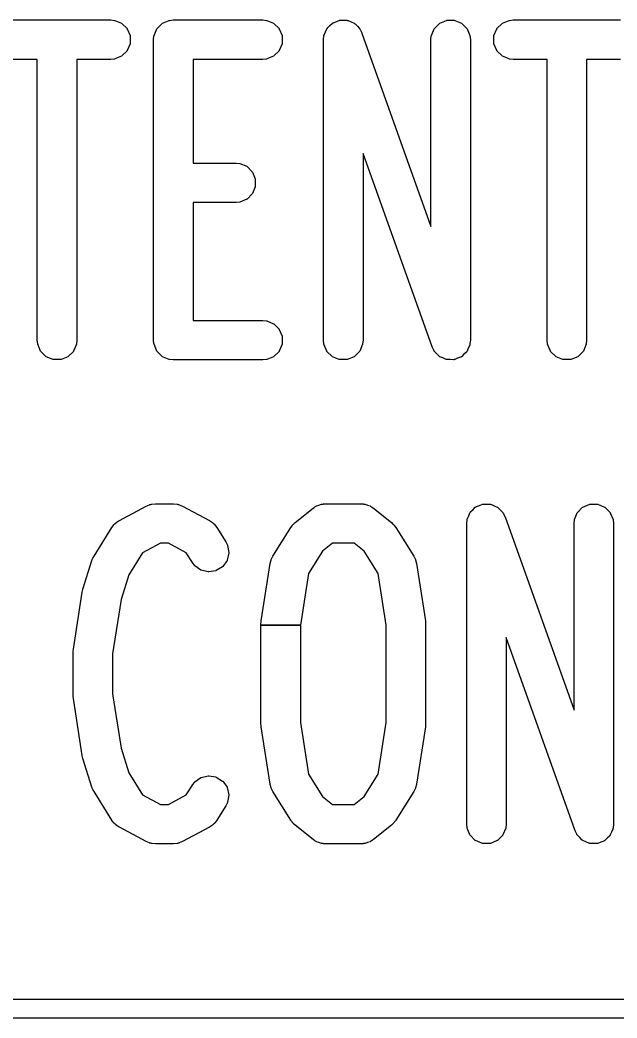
# Model space of a CAD drawing. Header units: inches. Extents: x 0 to 2.68, y 0 to 2.67.
# Drawn here: x 1.3482 to 1.4733, y -0.002 to 0.2072 of the extents above; entities that cross this region are included whole.
import ezdxf

# ---------------------------------------------------------------- set-up
doc = ezdxf.new("R2010")
doc.units = ezdxf.units.IN
doc.header["$MEASUREMENT"] = 0
doc.layers.add('Edge.Cuts', color=254, linetype='CONTINUOUS', true_color=0xd0d2cd)

msp = doc.modelspace()

# ---------------------------------------------------------------- linework, layer by layer
at = {"layer": 'Edge.Cuts', "linetype": 'CONTINUOUS'}
for p, q in [((1.34468, 0.20721), (1.36717, 0.20721)), ((1.36717, 0.20721), (1.36719, 0.20721)), ((1.36719, 0.20721), (1.36796, 0.20713)), ((1.36796, 0.20713), (1.36802, 0.20712)), ((1.36802, 0.20712), (1.36944, 0.20653)), ((1.37803, 0.20653), (1.37945, 0.20712)), ((1.37945, 0.20712), (1.37951, 0.20713)), ((1.37951, 0.20713), (1.38028, 0.20721)), ((1.38028, 0.20721), (1.3803, 0.20721)), ((1.3803, 0.20721), (1.39904, 0.20721)), ((1.39904, 0.20721), (1.39906, 0.20721)), ((1.39906, 0.20721), (1.39983, 0.20713)), ((1.39983, 0.20713), (1.39989, 0.20712)), ((1.39989, 0.20712), (1.40131, 0.20653)), ((1.41446, 0.20687), (1.41507, 0.20712)), ((1.41507, 0.20712), (1.41515, 0.20714)), ((1.41515, 0.20714), (1.41521, 0.20714)), ((1.41521, 0.20714), (1.41528, 0.20716)), ((1.41528, 0.20716), (1.41535, 0.20717)), ((1.41535, 0.20717), (1.41602, 0.20714)), ((1.41602, 0.20714), (1.41668, 0.20714)), ((1.41668, 0.20714), (1.41676, 0.20712)), ((1.41676, 0.20712), (1.41682, 0.2071)), ((1.41682, 0.2071), (1.41689, 0.20709)), ((1.41689, 0.20709), (1.41696, 0.20707)), ((1.43615, 0.20653), (1.43757, 0.20712)), ((1.43757, 0.20712), (1.43765, 0.20714)), ((1.43765, 0.20714), (1.43918, 0.20714)), ((1.43918, 0.20714), (1.43926, 0.20712)), ((1.43926, 0.20712), (1.44068, 0.20653)), ((1.44927, 0.20653), (1.45069, 0.20712)), ((1.45069, 0.20712), (1.45075, 0.20713)), ((1.45075, 0.20713), (1.45152, 0.20721)), ((1.45152, 0.20721), (1.45154, 0.20721)), ((1.45154, 0.20721), (1.47403, 0.20721)), ((1.36944, 0.20653), (1.3695, 0.20649)), ((1.3695, 0.20649), (1.37059, 0.2054)), ((1.37059, 0.2054), (1.37063, 0.20534)), ((1.37063, 0.20534), (1.37122, 0.20392)), ((1.37625, 0.20392), (1.37684, 0.20534)), ((1.37684, 0.20534), (1.37688, 0.2054)), ((1.37688, 0.2054), (1.37797, 0.20649)), ((1.37797, 0.20649), (1.37803, 0.20653)), ((1.40131, 0.20653), (1.40137, 0.20649)), ((1.40137, 0.20649), (1.40246, 0.2054)), ((1.40246, 0.2054), (1.4025, 0.20534)), ((1.4025, 0.20534), (1.40309, 0.20392)), ((1.41221, 0.20472), (1.41246, 0.20534)), ((1.41246, 0.20534), (1.4125, 0.2054)), ((1.4125, 0.2054), (1.41255, 0.20545)), ((1.41255, 0.20545), (1.41258, 0.20551)), ((1.41258, 0.20551), (1.41262, 0.20557)), ((1.41262, 0.20557), (1.41312, 0.20602)), ((1.41312, 0.20602), (1.41359, 0.20649)), ((1.41359, 0.20649), (1.41365, 0.20653)), ((1.41365, 0.20653), (1.41371, 0.20656)), ((1.41371, 0.20656), (1.41376, 0.2066)), ((1.41376, 0.2066), (1.41383, 0.20664)), ((1.41383, 0.20664), (1.41446, 0.20687)), ((1.41696, 0.20707), (1.41756, 0.20679)), ((1.41756, 0.20679), (1.41818, 0.20653)), ((1.41818, 0.20653), (1.41824, 0.20649)), ((1.41824, 0.20649), (1.41829, 0.20644)), ((1.41829, 0.20644), (1.41835, 0.20642)), ((1.41835, 0.20642), (1.41841, 0.20637)), ((1.41841, 0.20637), (1.41886, 0.20588)), ((1.41886, 0.20588), (1.41933, 0.2054)), ((1.41933, 0.2054), (1.41937, 0.20534)), ((1.41937, 0.20534), (1.4194, 0.20528)), ((1.4194, 0.20528), (1.41944, 0.20523)), ((1.41944, 0.20523), (1.41947, 0.20518)), ((1.41947, 0.20518), (1.4198, 0.20449)), ((1.43437, 0.20392), (1.43496, 0.20534)), ((1.43496, 0.20534), (1.435, 0.2054)), ((1.435, 0.2054), (1.43609, 0.20649)), ((1.43609, 0.20649), (1.43615, 0.20653)), ((1.44068, 0.20653), (1.44074, 0.20649)), ((1.44074, 0.20649), (1.44183, 0.2054)), ((1.44183, 0.2054), (1.44187, 0.20534)), ((1.44187, 0.20534), (1.44246, 0.20392)), ((1.44749, 0.20392), (1.44808, 0.20534)), ((1.44808, 0.20534), (1.44812, 0.2054)), ((1.44812, 0.2054), (1.44921, 0.20649)), ((1.44921, 0.20649), (1.44927, 0.20653)), ((1.37122, 0.20392), (1.37123, 0.20385)), ((1.37123, 0.20385), (1.37123, 0.20231)), ((1.37616, 0.2031), (1.37624, 0.20386)), ((1.37616, 0.20308), (1.37616, 0.2031)), ((1.37616, 0.14009), (1.37616, 0.20308)), ((1.37624, 0.20386), (1.37625, 0.20392)), ((1.40309, 0.20392), (1.4031, 0.20385)), ((1.4031, 0.20385), (1.4031, 0.20231)), ((1.41178, 0.2031), (1.41186, 0.20386)), ((1.41178, 0.20308), (1.41178, 0.2031)), ((1.41178, 0.14009), (1.41178, 0.20308)), ((1.41186, 0.20386), (1.41187, 0.20392)), ((1.41187, 0.20392), (1.4119, 0.20398)), ((1.4119, 0.20405), (1.41192, 0.20412)), ((1.4119, 0.20398), (1.4119, 0.20405)), ((1.41192, 0.20412), (1.41221, 0.20472)), ((1.4198, 0.20449), (1.41981, 0.20447)), ((1.41981, 0.20447), (1.43428, 0.16395)), ((1.43428, 0.2031), (1.43436, 0.20386)), ((1.43428, 0.20308), (1.43428, 0.2031)), ((1.43428, 0.16395), (1.43428, 0.20308)), ((1.43436, 0.20386), (1.43437, 0.20392)), ((1.44246, 0.20392), (1.44247, 0.20386)), ((1.44247, 0.20386), (1.44255, 0.2031)), ((1.44255, 0.2031), (1.44255, 0.20308)), ((1.44255, 0.20308), (1.44255, 0.14009)), ((1.44748, 0.20385), (1.44749, 0.20392)), ((1.44748, 0.20231), (1.44748, 0.20385)), ((1.37063, 0.20081), (1.37059, 0.20075)), ((1.37122, 0.20223), (1.37063, 0.20081)), ((1.37123, 0.20231), (1.37122, 0.20223)), ((1.4025, 0.20081), (1.40246, 0.20075)), ((1.40309, 0.20223), (1.4025, 0.20081)), ((1.4031, 0.20231), (1.40309, 0.20223)), ((1.44749, 0.20223), (1.44748, 0.20231)), ((1.44808, 0.20081), (1.44749, 0.20223)), ((1.44812, 0.20075), (1.44808, 0.20081)), ((1.35179, 0.19894), (1.34468, 0.19894)), ((1.35179, 0.14009), (1.35179, 0.19894)), ((1.36717, 0.19894), (1.36006, 0.19894)), ((1.36006, 0.19894), (1.36006, 0.14009)), ((1.36719, 0.19894), (1.36717, 0.19894)), ((1.36796, 0.19902), (1.36719, 0.19894)), ((1.36802, 0.19903), (1.36796, 0.19902)), ((1.36944, 0.19962), (1.36802, 0.19903)), ((1.3695, 0.19966), (1.36944, 0.19962)), ((1.37059, 0.20075), (1.3695, 0.19966)), ((1.39904, 0.19894), (1.38443, 0.19894)), ((1.38443, 0.19894), (1.38443, 0.17721)), ((1.39906, 0.19894), (1.39904, 0.19894)), ((1.39983, 0.19902), (1.39906, 0.19894)), ((1.39989, 0.19903), (1.39983, 0.19902)), ((1.40131, 0.19962), (1.39989, 0.19903)), ((1.40137, 0.19966), (1.40131, 0.19962)), ((1.40246, 0.20075), (1.40137, 0.19966)), ((1.44921, 0.19966), (1.44812, 0.20075)), ((1.44927, 0.19962), (1.44921, 0.19966)), ((1.45069, 0.19903), (1.44927, 0.19962)), ((1.45075, 0.19902), (1.45069, 0.19903)), ((1.45152, 0.19894), (1.45075, 0.19902)), ((1.45154, 0.19894), (1.45152, 0.19894)), ((1.45865, 0.19894), (1.45154, 0.19894)), ((1.45865, 0.14009), (1.45865, 0.19894)), ((1.47403, 0.19894), (1.46692, 0.19894)), ((1.46692, 0.19894), (1.46692, 0.14009)), ((1.43452, 0.13869), (1.42005, 0.17921)), ((1.42005, 0.17921), (1.42005, 0.14009)), ((1.38443, 0.17721), (1.39342, 0.17721)), ((1.39342, 0.17721), (1.39344, 0.17721)), ((1.39344, 0.17721), (1.39421, 0.17714)), ((1.39421, 0.17714), (1.39426, 0.17712)), ((1.39426, 0.17712), (1.39568, 0.17654)), ((1.39568, 0.17654), (1.39575, 0.17649)), ((1.39575, 0.17649), (1.39683, 0.17541)), ((1.39683, 0.17541), (1.39687, 0.17534)), ((1.39687, 0.17534), (1.39746, 0.17392)), ((1.39746, 0.17392), (1.39748, 0.17385)), ((1.39748, 0.17385), (1.39748, 0.17231)), ((1.39746, 0.17224), (1.39687, 0.17082)), ((1.39748, 0.17231), (1.39746, 0.17224)), ((1.39568, 0.16963), (1.39426, 0.16904)), ((1.39575, 0.16967), (1.39568, 0.16963)), ((1.39683, 0.17075), (1.39575, 0.16967)), ((1.39687, 0.17082), (1.39683, 0.17075)), ((1.39342, 0.16895), (1.38443, 0.16895)), ((1.38443, 0.16895), (1.38443, 0.14422)), ((1.39344, 0.16895), (1.39342, 0.16895)), ((1.39421, 0.16902), (1.39344, 0.16895)), ((1.39426, 0.16904), (1.39421, 0.16902)), ((1.38443, 0.14422), (1.39904, 0.14422)), ((1.39904, 0.14422), (1.39906, 0.14422)), ((1.39906, 0.14422), (1.39983, 0.14414)), ((1.39983, 0.14414), (1.39989, 0.14413)), ((1.39989, 0.14413), (1.40131, 0.14354)), ((1.40131, 0.14354), (1.40137, 0.1435)), ((1.40137, 0.1435), (1.40246, 0.14241)), ((1.40246, 0.14241), (1.4025, 0.14235)), ((1.4025, 0.14235), (1.40309, 0.14093)), ((1.40309, 0.14093), (1.4031, 0.14085)), ((1.4031, 0.14085), (1.4031, 0.13932)), ((1.35179, 0.14007), (1.35179, 0.14009)), ((1.35187, 0.1393), (1.35179, 0.14007)), ((1.35188, 0.13924), (1.35187, 0.1393)), ((1.35247, 0.13782), (1.35188, 0.13924)), ((1.35997, 0.13924), (1.35938, 0.13782)), ((1.35998, 0.1393), (1.35997, 0.13924)), ((1.36006, 0.14007), (1.35998, 0.1393)), ((1.36006, 0.14009), (1.36006, 0.14007)), ((1.37616, 0.14007), (1.37616, 0.14009)), ((1.37624, 0.1393), (1.37616, 0.14007)), ((1.37625, 0.13924), (1.37624, 0.1393)), ((1.37684, 0.13782), (1.37625, 0.13924)), ((1.40309, 0.13924), (1.4025, 0.13782)), ((1.4031, 0.13932), (1.40309, 0.13924)), ((1.41178, 0.14007), (1.41178, 0.14009)), ((1.41186, 0.1393), (1.41178, 0.14007)), ((1.41187, 0.13924), (1.41186, 0.1393)), ((1.41246, 0.13782), (1.41187, 0.13924)), ((1.41996, 0.13924), (1.41937, 0.13782)), ((1.41997, 0.1393), (1.41996, 0.13924)), ((1.42005, 0.14007), (1.41997, 0.1393)), ((1.42005, 0.14009), (1.42005, 0.14007)), ((1.43453, 0.13868), (1.43452, 0.13869)), ((1.43486, 0.13798), (1.43453, 0.13868)), ((1.44212, 0.13844), (1.44187, 0.13782)), ((1.44241, 0.13904), (1.44212, 0.13844)), ((1.44243, 0.13912), (1.44241, 0.13904)), ((1.44246, 0.13924), (1.44243, 0.13918)), ((1.44243, 0.13918), (1.44243, 0.13912)), ((1.44247, 0.1393), (1.44246, 0.13924)), ((1.44255, 0.14007), (1.44247, 0.1393)), ((1.44255, 0.14009), (1.44255, 0.14007)), ((1.45865, 0.14007), (1.45865, 0.14009)), ((1.45873, 0.1393), (1.45865, 0.14007)), ((1.45874, 0.13924), (1.45873, 0.1393)), ((1.45933, 0.13782), (1.45874, 0.13924)), ((1.46683, 0.13924), (1.46624, 0.13782)), ((1.46684, 0.1393), (1.46683, 0.13924)), ((1.46692, 0.14007), (1.46684, 0.1393)), ((1.46692, 0.14009), (1.46692, 0.14007)), ((1.35251, 0.13776), (1.35247, 0.13782)), ((1.3536, 0.13667), (1.35251, 0.13776)), ((1.35366, 0.13663), (1.3536, 0.13667)), ((1.35508, 0.13604), (1.35366, 0.13663)), ((1.35516, 0.13603), (1.35508, 0.13604)), ((1.35669, 0.13603), (1.35516, 0.13603)), ((1.35677, 0.13604), (1.35669, 0.13603)), ((1.35819, 0.13663), (1.35677, 0.13604)), ((1.35825, 0.13667), (1.35819, 0.13663)), ((1.35934, 0.13776), (1.35825, 0.13667)), ((1.35938, 0.13782), (1.35934, 0.13776)), ((1.37688, 0.13776), (1.37684, 0.13782)), ((1.37797, 0.13667), (1.37688, 0.13776)), ((1.37803, 0.13663), (1.37797, 0.13667)), ((1.37945, 0.13604), (1.37803, 0.13663)), ((1.37951, 0.13603), (1.37945, 0.13604)), ((1.38028, 0.13595), (1.37951, 0.13603)), ((1.39983, 0.13603), (1.39906, 0.13595)), ((1.39989, 0.13604), (1.39983, 0.13603)), ((1.40131, 0.13663), (1.39989, 0.13604)), ((1.40137, 0.13667), (1.40131, 0.13663)), ((1.40246, 0.13776), (1.40137, 0.13667)), ((1.4025, 0.13782), (1.40246, 0.13776)), ((1.4125, 0.13776), (1.41246, 0.13782)), ((1.41359, 0.13667), (1.4125, 0.13776)), ((1.41365, 0.13663), (1.41359, 0.13667)), ((1.41507, 0.13604), (1.41365, 0.13663)), ((1.41515, 0.13603), (1.41507, 0.13604)), ((1.41668, 0.13603), (1.41515, 0.13603)), ((1.41676, 0.13604), (1.41668, 0.13603)), ((1.41818, 0.13663), (1.41676, 0.13604)), ((1.41824, 0.13667), (1.41818, 0.13663)), ((1.41933, 0.13776), (1.41824, 0.13667)), ((1.41937, 0.13782), (1.41933, 0.13776)), ((1.43489, 0.13793), (1.43486, 0.13798)), ((1.43493, 0.13788), (1.43489, 0.13793)), ((1.43496, 0.13782), (1.43493, 0.13788)), ((1.435, 0.13776), (1.43496, 0.13782)), ((1.43547, 0.13729), (1.435, 0.13776)), ((1.43592, 0.13679), (1.43547, 0.13729)), ((1.43598, 0.13675), (1.43592, 0.13679)), ((1.43604, 0.13672), (1.43598, 0.13675)), ((1.43609, 0.13667), (1.43604, 0.13672)), ((1.43615, 0.13663), (1.43609, 0.13667)), ((1.43677, 0.13637), (1.43615, 0.13663)), ((1.43737, 0.13609), (1.43677, 0.13637)), ((1.43745, 0.13607), (1.43737, 0.13609)), ((1.43751, 0.13607), (1.43745, 0.13607)), ((1.43757, 0.13604), (1.43751, 0.13607)), ((1.43765, 0.13603), (1.43757, 0.13604)), ((1.43831, 0.13603), (1.43765, 0.13603)), ((1.43898, 0.13599), (1.43831, 0.13603)), ((1.43906, 0.13601), (1.43898, 0.13599)), ((1.43912, 0.13603), (1.43906, 0.13601)), ((1.43918, 0.13603), (1.43912, 0.13603)), ((1.43926, 0.13604), (1.43918, 0.13603)), ((1.43987, 0.1363), (1.43926, 0.13604)), ((1.4405, 0.13652), (1.43987, 0.1363)), ((1.44057, 0.13656), (1.4405, 0.13652)), ((1.44062, 0.13661), (1.44057, 0.13656)), ((1.44068, 0.13663), (1.44062, 0.13661)), ((1.44074, 0.13667), (1.44068, 0.13663)), ((1.44121, 0.13714), (1.44074, 0.13667)), ((1.44171, 0.13759), (1.44121, 0.13714)), ((1.44175, 0.13765), (1.44171, 0.13759)), ((1.44178, 0.13771), (1.44175, 0.13765)), ((1.44183, 0.13776), (1.44178, 0.13771)), ((1.44187, 0.13782), (1.44183, 0.13776)), ((1.45937, 0.13776), (1.45933, 0.13782)), ((1.46046, 0.13667), (1.45937, 0.13776)), ((1.46052, 0.13663), (1.46046, 0.13667)), ((1.46194, 0.13604), (1.46052, 0.13663)), ((1.46202, 0.13603), (1.46194, 0.13604)), ((1.46355, 0.13603), (1.46202, 0.13603)), ((1.46363, 0.13604), (1.46355, 0.13603)), ((1.46505, 0.13663), (1.46363, 0.13604)), ((1.46511, 0.13667), (1.46505, 0.13663)), ((1.4662, 0.13776), (1.46511, 0.13667)), ((1.46624, 0.13782), (1.4662, 0.13776)), ((1.3803, 0.13595), (1.38028, 0.13595)), ((1.39904, 0.13595), (1.3803, 0.13595)), ((1.39906, 0.13595), (1.39904, 0.13595)), ((1.36898, 0.10231), (1.3746, 0.10531)), ((1.3746, 0.10531), (1.37462, 0.10532)), ((1.37462, 0.10532), (1.37533, 0.10561)), ((1.37533, 0.10561), (1.37539, 0.10563)), ((1.37539, 0.10563), (1.37555, 0.10564)), ((1.37555, 0.10564), (1.3757, 0.10571)), ((1.3757, 0.10571), (1.37576, 0.10572)), ((1.37576, 0.10572), (1.37653, 0.1058)), ((1.37653, 0.1058), (1.37655, 0.1058)), ((1.37655, 0.1058), (1.3803, 0.1058)), ((1.3803, 0.1058), (1.38032, 0.1058)), ((1.38032, 0.1058), (1.38108, 0.10572)), ((1.38108, 0.10572), (1.38114, 0.10571)), ((1.38114, 0.10571), (1.38129, 0.10564)), ((1.38129, 0.10564), (1.38145, 0.10563)), ((1.38145, 0.10563), (1.38151, 0.10561)), ((1.38151, 0.10561), (1.38222, 0.10532)), ((1.38222, 0.10532), (1.38224, 0.10531)), ((1.38224, 0.10531), (1.38787, 0.10231)), ((1.40584, 0.10189), (1.40958, 0.10489)), ((1.40958, 0.10489), (1.4096, 0.1049)), ((1.4096, 0.1049), (1.40979, 0.10503)), ((1.40979, 0.10503), (1.40984, 0.10508)), ((1.40984, 0.10508), (1.4099, 0.10512)), ((1.4099, 0.10512), (1.40998, 0.10515)), ((1.40998, 0.10515), (1.41025, 0.10532)), ((1.41025, 0.10532), (1.4103, 0.10535)), ((1.4103, 0.10535), (1.41082, 0.1055)), ((1.41082, 0.1055), (1.41132, 0.10571)), ((1.41132, 0.10571), (1.41138, 0.10572)), ((1.41138, 0.10572), (1.41169, 0.10575)), ((1.41169, 0.10575), (1.41178, 0.10578)), ((1.41178, 0.10578), (1.41185, 0.10578)), ((1.41185, 0.10578), (1.41192, 0.10577)), ((1.41192, 0.10577), (1.41215, 0.1058)), ((1.41215, 0.1058), (1.41217, 0.1058)), ((1.41217, 0.1058), (1.41967, 0.1058)), ((1.41967, 0.1058), (1.41969, 0.1058)), ((1.41969, 0.1058), (1.41991, 0.10577)), ((1.41991, 0.10577), (1.41998, 0.10578)), ((1.41998, 0.10578), (1.42006, 0.10578)), ((1.42006, 0.10578), (1.42014, 0.10575)), ((1.42014, 0.10575), (1.42045, 0.10572)), ((1.42045, 0.10572), (1.42051, 0.10571)), ((1.42051, 0.10571), (1.42101, 0.1055)), ((1.42101, 0.1055), (1.42153, 0.10535)), ((1.42153, 0.10535), (1.42159, 0.10532)), ((1.42159, 0.10532), (1.42185, 0.10515)), ((1.42185, 0.10515), (1.42193, 0.10512)), ((1.42193, 0.10512), (1.42199, 0.10508)), ((1.42199, 0.10508), (1.42204, 0.10503)), ((1.42204, 0.10503), (1.42223, 0.1049)), ((1.42223, 0.1049), (1.42225, 0.10489)), ((1.42225, 0.10489), (1.426, 0.10189)), ((1.44262, 0.10416), (1.44312, 0.10461)), ((1.44312, 0.10461), (1.44359, 0.10508)), ((1.44359, 0.10508), (1.44365, 0.10512)), ((1.44365, 0.10512), (1.44371, 0.10514)), ((1.44371, 0.10514), (1.44376, 0.10519)), ((1.44376, 0.10519), (1.44382, 0.10523)), ((1.44382, 0.10523), (1.44445, 0.10545)), ((1.44445, 0.10545), (1.44507, 0.10571)), ((1.44507, 0.10571), (1.44514, 0.10572)), ((1.44514, 0.10572), (1.44521, 0.10572)), ((1.44521, 0.10572), (1.44527, 0.10574)), ((1.44527, 0.10574), (1.44535, 0.10575)), ((1.44535, 0.10575), (1.44601, 0.10572)), ((1.44601, 0.10572), (1.44668, 0.10572)), ((1.44668, 0.10572), (1.44676, 0.10571)), ((1.44676, 0.10571), (1.44682, 0.10568)), ((1.44682, 0.10568), (1.44688, 0.10568)), ((1.44688, 0.10568), (1.44696, 0.10566)), ((1.44696, 0.10566), (1.44756, 0.10537)), ((1.44756, 0.10537), (1.44818, 0.10512)), ((1.44818, 0.10512), (1.44824, 0.10508)), ((1.44824, 0.10508), (1.44829, 0.10503)), ((1.44829, 0.10503), (1.44834, 0.105)), ((1.44834, 0.105), (1.44841, 0.10496)), ((1.44841, 0.10496), (1.44885, 0.10446)), ((1.465, 0.10399), (1.46608, 0.10508)), ((1.46608, 0.10508), (1.46615, 0.10512)), ((1.46615, 0.10512), (1.46757, 0.10571)), ((1.46757, 0.10571), (1.46764, 0.10572)), ((1.46764, 0.10572), (1.46918, 0.10572)), ((1.46918, 0.10572), (1.46925, 0.10571)), ((1.46925, 0.10571), (1.47067, 0.10512)), ((1.47067, 0.10512), (1.47074, 0.10508)), ((1.47074, 0.10508), (1.47182, 0.10399)), ((1.44186, 0.10245), (1.44187, 0.10251)), ((1.44187, 0.10251), (1.44189, 0.10257)), ((1.44189, 0.10257), (1.4419, 0.10263)), ((1.4419, 0.10263), (1.44192, 0.10271)), ((1.44192, 0.10271), (1.4422, 0.10331)), ((1.4422, 0.10331), (1.44246, 0.10393)), ((1.44246, 0.10393), (1.4425, 0.10399)), ((1.4425, 0.10399), (1.44255, 0.10404)), ((1.44255, 0.10404), (1.44257, 0.1041)), ((1.44257, 0.1041), (1.44262, 0.10416)), ((1.44885, 0.10446), (1.44933, 0.10399)), ((1.44933, 0.10399), (1.44937, 0.10393)), ((1.44937, 0.10393), (1.44939, 0.10387)), ((1.44939, 0.10387), (1.44944, 0.10382)), ((1.44944, 0.10382), (1.44947, 0.10377)), ((1.44947, 0.10377), (1.4498, 0.10307)), ((1.4498, 0.10307), (1.44981, 0.10305)), ((1.44981, 0.10305), (1.46428, 0.06254)), ((1.46435, 0.10245), (1.46437, 0.10251)), ((1.46437, 0.10251), (1.46495, 0.10393)), ((1.46495, 0.10393), (1.465, 0.10399)), ((1.47182, 0.10399), (1.47187, 0.10393)), ((1.47187, 0.10393), (1.47245, 0.10251)), ((1.47245, 0.10251), (1.47247, 0.10245)), ((1.36367, 0.09486), (1.36742, 0.10085)), ((1.36742, 0.10085), (1.36743, 0.10087)), ((1.36743, 0.10087), (1.3679, 0.10148)), ((1.3679, 0.10148), (1.36794, 0.10152)), ((1.36794, 0.10152), (1.36813, 0.10166)), ((1.36813, 0.10166), (1.36828, 0.10183)), ((1.36828, 0.10183), (1.36832, 0.10187)), ((1.36832, 0.10187), (1.36896, 0.1023)), ((1.36896, 0.1023), (1.36898, 0.10231)), ((1.38787, 0.10231), (1.38788, 0.1023)), ((1.38788, 0.1023), (1.38852, 0.10187)), ((1.38852, 0.10187), (1.38857, 0.10183)), ((1.38857, 0.10183), (1.38871, 0.10166)), ((1.38871, 0.10166), (1.3889, 0.10152)), ((1.3889, 0.10152), (1.38894, 0.10148)), ((1.38894, 0.10148), (1.38941, 0.10087)), ((1.38941, 0.10087), (1.38943, 0.10085)), ((1.38943, 0.10085), (1.3913, 0.09786)), ((1.40116, 0.09486), (1.40491, 0.10085)), ((1.40491, 0.10085), (1.40492, 0.10087)), ((1.40492, 0.10087), (1.40519, 0.10122)), ((1.40519, 0.10122), (1.40523, 0.10129)), ((1.40523, 0.10129), (1.40527, 0.10134)), ((1.40527, 0.10134), (1.40534, 0.10141)), ((1.40534, 0.10141), (1.40539, 0.10148)), ((1.40539, 0.10148), (1.40544, 0.10152)), ((1.40544, 0.10152), (1.40551, 0.10157)), ((1.40551, 0.10157), (1.40582, 0.10188)), ((1.40582, 0.10188), (1.40584, 0.10189)), ((1.426, 0.10189), (1.42601, 0.10188)), ((1.42601, 0.10188), (1.42633, 0.10157)), ((1.42633, 0.10157), (1.4264, 0.10152)), ((1.4264, 0.10152), (1.42644, 0.10148)), ((1.42644, 0.10148), (1.4265, 0.10141)), ((1.4265, 0.10141), (1.42657, 0.10134)), ((1.42657, 0.10134), (1.4266, 0.10129)), ((1.4266, 0.10129), (1.42664, 0.10122)), ((1.42664, 0.10122), (1.42691, 0.10087)), ((1.42691, 0.10087), (1.42692, 0.10085)), ((1.42692, 0.10085), (1.43067, 0.09486)), ((1.44178, 0.10168), (1.44186, 0.10245)), ((1.44178, 0.10166), (1.44178, 0.10168)), ((1.44178, 0.03867), (1.44178, 0.10166)), ((1.46428, 0.10168), (1.46435, 0.10245)), ((1.46428, 0.10166), (1.46428, 0.10168)), ((1.46428, 0.06254), (1.46428, 0.10166)), ((1.47247, 0.10245), (1.47254, 0.10168)), ((1.47254, 0.10168), (1.47254, 0.10166)), ((1.47254, 0.10166), (1.47254, 0.03867)), ((1.37758, 0.09753), (1.37384, 0.09554)), ((1.37926, 0.09753), (1.37758, 0.09753)), ((1.383, 0.09554), (1.37926, 0.09753)), ((1.3913, 0.09786), (1.39131, 0.09784)), ((1.39131, 0.09784), (1.39165, 0.09715)), ((1.39165, 0.09715), (1.39167, 0.09709)), ((1.39167, 0.09709), (1.39192, 0.09558)), ((1.41362, 0.09753), (1.41155, 0.09588)), ((1.41822, 0.09753), (1.41362, 0.09753)), ((1.42028, 0.09588), (1.41822, 0.09753)), ((1.3633, 0.09409), (1.36331, 0.09415)), ((1.36331, 0.09415), (1.36343, 0.09438)), ((1.36343, 0.09438), (1.36354, 0.09463)), ((1.36354, 0.09463), (1.36357, 0.09468)), ((1.36357, 0.09468), (1.36359, 0.09471)), ((1.36359, 0.09471), (1.36366, 0.09484)), ((1.36366, 0.09484), (1.36367, 0.09486)), ((1.37384, 0.09554), (1.37096, 0.09092)), ((1.38429, 0.09347), (1.383, 0.09554)), ((1.39192, 0.0955), (1.39158, 0.094)), ((1.39192, 0.09558), (1.39192, 0.0955)), ((1.4008, 0.09411), (1.40081, 0.09415)), ((1.40081, 0.09415), (1.40115, 0.09484)), ((1.40115, 0.09484), (1.40116, 0.09486)), ((1.41155, 0.09588), (1.40862, 0.09119)), ((1.42321, 0.09119), (1.42028, 0.09588)), ((1.43067, 0.09486), (1.43068, 0.09484)), ((1.43068, 0.09484), (1.43102, 0.09415)), ((1.43102, 0.09415), (1.43104, 0.09411)), ((1.36135, 0.0879), (1.36323, 0.0939)), ((1.36323, 0.09392), (1.36329, 0.09405)), ((1.36323, 0.0939), (1.36323, 0.09392)), ((1.36329, 0.09405), (1.3633, 0.09409)), ((1.3843, 0.09346), (1.38429, 0.09347)), ((1.38477, 0.09285), (1.3843, 0.09346)), ((1.38481, 0.09281), (1.38477, 0.09285)), ((1.38606, 0.09191), (1.38481, 0.09281)), ((1.3906, 0.09263), (1.38929, 0.09182)), ((1.39065, 0.09268), (1.3906, 0.09263)), ((1.39155, 0.09393), (1.39065, 0.09268)), ((1.39158, 0.094), (1.39155, 0.09393)), ((1.39871, 0.0813), (1.40058, 0.0933)), ((1.40058, 0.0933), (1.40059, 0.09332)), ((1.40059, 0.09332), (1.40078, 0.09407)), ((1.40078, 0.09407), (1.4008, 0.09411)), ((1.43104, 0.09411), (1.43105, 0.09407)), ((1.43105, 0.09407), (1.43125, 0.09332)), ((1.43125, 0.09332), (1.43125, 0.0933)), ((1.43125, 0.0933), (1.43312, 0.0813)), ((1.37096, 0.09092), (1.36934, 0.08572)), ((1.38613, 0.09188), (1.38606, 0.09191)), ((1.38763, 0.09154), (1.38613, 0.09188)), ((1.38771, 0.09154), (1.38763, 0.09154)), ((1.38922, 0.09179), (1.38771, 0.09154)), ((1.38929, 0.09182), (1.38922, 0.09179)), ((1.40862, 0.09119), (1.40693, 0.08035)), ((1.42491, 0.08035), (1.42321, 0.09119)), ((1.36129, 0.0876), (1.36135, 0.08788)), ((1.36135, 0.08788), (1.36135, 0.0879)), ((1.35934, 0.07531), (1.36121, 0.0873)), ((1.36121, 0.0873), (1.36122, 0.08732)), ((1.36122, 0.08732), (1.36129, 0.0876)), ((1.36934, 0.08572), (1.36756, 0.07435)), ((1.39866, 0.08069), (1.39869, 0.08099)), ((1.39866, 0.08067), (1.39866, 0.08069)), ((1.39866, 0.08035), (1.39866, 0.08067)), ((1.39866, 0.05967), (1.39866, 0.08035)), ((1.39866, 0.08035), (1.40693, 0.08035)), ((1.40693, 0.08035), (1.39866, 0.08035)), ((1.39869, 0.08099), (1.39871, 0.08129)), ((1.39871, 0.08129), (1.39871, 0.0813)), ((1.40693, 0.08035), (1.40693, 0.05999)), ((1.42491, 0.05999), (1.42491, 0.08035)), ((1.43312, 0.0813), (1.43313, 0.08129)), ((1.43313, 0.08129), (1.43314, 0.08099)), ((1.43314, 0.08099), (1.43317, 0.08069)), ((1.43317, 0.08069), (1.43317, 0.08067)), ((1.43317, 0.08067), (1.43317, 0.05967)), ((1.46452, 0.03728), (1.45005, 0.0778)), ((1.45005, 0.0778), (1.45005, 0.03867)), ((1.35934, 0.07529), (1.35934, 0.07531)), ((1.35929, 0.07469), (1.35932, 0.07499)), ((1.35929, 0.07467), (1.35929, 0.07469)), ((1.35929, 0.06567), (1.35929, 0.07467)), ((1.35932, 0.07499), (1.35934, 0.07529)), ((1.36756, 0.07435), (1.36756, 0.06599)), ((1.35929, 0.06565), (1.35929, 0.06567)), ((1.35932, 0.06535), (1.35929, 0.06565)), ((1.35934, 0.06505), (1.35932, 0.06535)), ((1.35934, 0.06503), (1.35934, 0.06505)), ((1.36121, 0.05303), (1.35934, 0.06503)), ((1.36756, 0.06599), (1.36934, 0.05461)), ((1.39866, 0.05965), (1.39866, 0.05967)), ((1.39869, 0.05935), (1.39866, 0.05965)), ((1.39871, 0.05905), (1.39869, 0.05935)), ((1.39871, 0.05903), (1.39871, 0.05905)), ((1.40058, 0.04703), (1.39871, 0.05903)), ((1.40693, 0.05999), (1.40862, 0.04914)), ((1.42321, 0.04914), (1.42491, 0.05999)), ((1.43312, 0.05903), (1.43125, 0.04703)), ((1.43313, 0.05905), (1.43312, 0.05903)), ((1.43314, 0.05935), (1.43313, 0.05905)), ((1.43317, 0.05965), (1.43314, 0.05935)), ((1.43317, 0.05967), (1.43317, 0.05965)), ((1.36934, 0.05461), (1.37096, 0.04941)), ((1.36122, 0.05301), (1.36121, 0.05303)), ((1.36129, 0.05274), (1.36122, 0.05301)), ((1.36135, 0.05246), (1.36129, 0.05274)), ((1.36135, 0.05244), (1.36135, 0.05246)), ((1.36323, 0.04644), (1.36135, 0.05244)), ((1.37096, 0.04941), (1.37384, 0.0448)), ((1.38481, 0.04753), (1.38606, 0.04842)), ((1.38606, 0.04842), (1.38613, 0.04845)), ((1.38613, 0.04845), (1.38763, 0.0488)), ((1.38763, 0.0488), (1.38771, 0.0488)), ((1.38771, 0.0488), (1.38922, 0.04855)), ((1.38922, 0.04855), (1.38929, 0.04852)), ((1.38929, 0.04852), (1.3906, 0.0477)), ((1.40862, 0.04914), (1.41155, 0.04446)), ((1.42028, 0.04446), (1.42321, 0.04914)), ((1.36323, 0.04642), (1.36323, 0.04644)), ((1.36329, 0.04629), (1.36323, 0.04642)), ((1.3633, 0.04624), (1.36329, 0.04629)), ((1.36331, 0.04619), (1.3633, 0.04624)), ((1.36343, 0.04595), (1.36331, 0.04619)), ((1.383, 0.0448), (1.38429, 0.04686)), ((1.38429, 0.04686), (1.3843, 0.04688)), ((1.3843, 0.04688), (1.38477, 0.04749)), ((1.38477, 0.04749), (1.38481, 0.04753)), ((1.3906, 0.0477), (1.39065, 0.04765)), ((1.39065, 0.04765), (1.39155, 0.0464)), ((1.39155, 0.0464), (1.39158, 0.04633)), ((1.39158, 0.04633), (1.39192, 0.04483)), ((1.40059, 0.04701), (1.40058, 0.04703)), ((1.40078, 0.04627), (1.40059, 0.04701)), ((1.4008, 0.04623), (1.40078, 0.04627)), ((1.40081, 0.04619), (1.4008, 0.04623)), ((1.40115, 0.0455), (1.40081, 0.04619)), ((1.43102, 0.04619), (1.43068, 0.0455)), ((1.43104, 0.04623), (1.43102, 0.04619)), ((1.43105, 0.04627), (1.43104, 0.04623)), ((1.43125, 0.04701), (1.43105, 0.04627)), ((1.43125, 0.04703), (1.43125, 0.04701)), ((1.36354, 0.04571), (1.36343, 0.04595)), ((1.36357, 0.04566), (1.36354, 0.04571)), ((1.36359, 0.04562), (1.36357, 0.04566)), ((1.36366, 0.0455), (1.36359, 0.04562)), ((1.36367, 0.04548), (1.36366, 0.0455)), ((1.36742, 0.03948), (1.36367, 0.04548)), ((1.37384, 0.0448), (1.37758, 0.04281)), ((1.37926, 0.04281), (1.383, 0.0448)), ((1.39192, 0.04476), (1.39167, 0.04324)), ((1.39192, 0.04483), (1.39192, 0.04476)), ((1.40116, 0.04548), (1.40115, 0.0455)), ((1.40491, 0.03948), (1.40116, 0.04548)), ((1.41155, 0.04446), (1.41362, 0.04281)), ((1.41822, 0.04281), (1.42028, 0.04446)), ((1.43067, 0.04548), (1.42692, 0.03948)), ((1.43068, 0.0455), (1.43067, 0.04548)), ((1.37758, 0.04281), (1.37926, 0.04281)), ((1.3913, 0.04248), (1.38943, 0.03948)), ((1.39131, 0.0425), (1.3913, 0.04248)), ((1.39165, 0.04319), (1.39131, 0.0425)), ((1.39167, 0.04324), (1.39165, 0.04319)), ((1.41362, 0.04281), (1.41822, 0.04281)), ((1.36743, 0.03946), (1.36742, 0.03948)), ((1.3679, 0.03885), (1.36743, 0.03946)), ((1.36794, 0.03881), (1.3679, 0.03885)), ((1.36813, 0.03868), (1.36794, 0.03881)), ((1.36828, 0.0385), (1.36813, 0.03868)), ((1.36832, 0.03846), (1.36828, 0.0385)), ((1.36896, 0.03803), (1.36832, 0.03846)), ((1.36898, 0.03802), (1.36896, 0.03803)), ((1.3746, 0.03502), (1.36898, 0.03802)), ((1.38787, 0.03802), (1.38224, 0.03502)), ((1.38788, 0.03803), (1.38787, 0.03802)), ((1.38852, 0.03846), (1.38788, 0.03803)), ((1.38857, 0.0385), (1.38852, 0.03846)), ((1.38871, 0.03868), (1.38857, 0.0385)), ((1.3889, 0.03881), (1.38871, 0.03868)), ((1.38894, 0.03885), (1.3889, 0.03881)), ((1.38941, 0.03946), (1.38894, 0.03885)), ((1.38943, 0.03948), (1.38941, 0.03946)), ((1.40492, 0.03946), (1.40491, 0.03948)), ((1.40519, 0.03912), (1.40492, 0.03946)), ((1.40523, 0.03904), (1.40519, 0.03912)), ((1.40527, 0.03899), (1.40523, 0.03904)), ((1.40534, 0.03893), (1.40527, 0.03899)), ((1.40539, 0.03885), (1.40534, 0.03893)), ((1.40544, 0.03881), (1.40539, 0.03885)), ((1.40551, 0.03876), (1.40544, 0.03881)), ((1.40582, 0.03846), (1.40551, 0.03876)), ((1.40584, 0.03844), (1.40582, 0.03846)), ((1.40958, 0.03544), (1.40584, 0.03844)), ((1.426, 0.03844), (1.42225, 0.03544)), ((1.42601, 0.03846), (1.426, 0.03844)), ((1.42633, 0.03876), (1.42601, 0.03846)), ((1.4264, 0.03881), (1.42633, 0.03876)), ((1.42644, 0.03885), (1.4264, 0.03881)), ((1.4265, 0.03893), (1.42644, 0.03885)), ((1.42657, 0.03899), (1.4265, 0.03893)), ((1.4266, 0.03904), (1.42657, 0.03899)), ((1.42664, 0.03912), (1.4266, 0.03904)), ((1.42691, 0.03946), (1.42664, 0.03912)), ((1.42692, 0.03948), (1.42691, 0.03946)), ((1.44178, 0.03865), (1.44178, 0.03867)), ((1.44186, 0.03788), (1.44178, 0.03865)), ((1.44187, 0.03783), (1.44186, 0.03788)), ((1.44246, 0.03641), (1.44187, 0.03783)), ((1.44996, 0.03783), (1.44937, 0.03641)), ((1.44997, 0.03788), (1.44996, 0.03783)), ((1.45005, 0.03865), (1.44997, 0.03788)), ((1.45005, 0.03867), (1.45005, 0.03865)), ((1.47243, 0.0377), (1.47241, 0.03763)), ((1.47245, 0.03783), (1.47243, 0.03777)), ((1.47243, 0.03777), (1.47243, 0.0377)), ((1.47247, 0.03788), (1.47245, 0.03783)), ((1.47254, 0.03865), (1.47247, 0.03788)), ((1.47254, 0.03867), (1.47254, 0.03865)), ((1.4425, 0.03634), (1.44246, 0.03641)), ((1.44359, 0.03526), (1.4425, 0.03634)), ((1.44933, 0.03634), (1.44824, 0.03526)), ((1.44937, 0.03641), (1.44933, 0.03634)), ((1.46452, 0.03726), (1.46452, 0.03728)), ((1.46485, 0.03657), (1.46452, 0.03726)), ((1.46489, 0.03652), (1.46485, 0.03657)), ((1.46493, 0.03647), (1.46489, 0.03652)), ((1.46495, 0.03641), (1.46493, 0.03647)), ((1.465, 0.03634), (1.46495, 0.03641)), ((1.46547, 0.03587), (1.465, 0.03634)), ((1.46592, 0.03538), (1.46547, 0.03587)), ((1.47121, 0.03573), (1.47074, 0.03526)), ((1.4717, 0.03618), (1.47121, 0.03573)), ((1.47175, 0.03624), (1.4717, 0.03618)), ((1.47178, 0.0363), (1.47175, 0.03624)), ((1.47182, 0.03634), (1.47178, 0.0363)), ((1.47187, 0.03641), (1.47182, 0.03634)), ((1.47212, 0.03702), (1.47187, 0.03641)), ((1.47241, 0.03763), (1.47212, 0.03702)), ((1.37462, 0.03502), (1.3746, 0.03502)), ((1.37533, 0.03472), (1.37462, 0.03502)), ((1.37539, 0.03471), (1.37533, 0.03472)), ((1.37555, 0.03469), (1.37539, 0.03471)), ((1.3757, 0.03463), (1.37555, 0.03469)), ((1.37576, 0.03461), (1.3757, 0.03463)), ((1.37653, 0.03454), (1.37576, 0.03461)), ((1.37655, 0.03454), (1.37653, 0.03454)), ((1.3803, 0.03454), (1.37655, 0.03454)), ((1.38032, 0.03454), (1.3803, 0.03454)), ((1.38108, 0.03461), (1.38032, 0.03454)), ((1.38114, 0.03463), (1.38108, 0.03461)), ((1.38129, 0.03469), (1.38114, 0.03463)), ((1.38145, 0.03471), (1.38129, 0.03469)), ((1.38151, 0.03472), (1.38145, 0.03471)), ((1.38222, 0.03502), (1.38151, 0.03472)), ((1.38224, 0.03502), (1.38222, 0.03502)), ((1.4096, 0.03543), (1.40958, 0.03544)), ((1.40979, 0.03531), (1.4096, 0.03543)), ((1.40984, 0.03526), (1.40979, 0.03531)), ((1.4099, 0.03522), (1.40984, 0.03526)), ((1.40998, 0.03518), (1.4099, 0.03522)), ((1.41025, 0.03501), (1.40998, 0.03518)), ((1.4103, 0.03499), (1.41025, 0.03501)), ((1.41082, 0.03484), (1.4103, 0.03499)), ((1.41132, 0.03463), (1.41082, 0.03484)), ((1.41138, 0.03461), (1.41132, 0.03463)), ((1.41169, 0.03458), (1.41138, 0.03461)), ((1.41178, 0.03456), (1.41169, 0.03458)), ((1.41185, 0.03455), (1.41178, 0.03456)), ((1.41192, 0.03456), (1.41185, 0.03455)), ((1.41215, 0.03454), (1.41192, 0.03456)), ((1.41217, 0.03454), (1.41215, 0.03454)), ((1.41967, 0.03454), (1.41217, 0.03454)), ((1.41969, 0.03454), (1.41967, 0.03454)), ((1.41991, 0.03456), (1.41969, 0.03454)), ((1.41998, 0.03455), (1.41991, 0.03456)), ((1.42006, 0.03456), (1.41998, 0.03455)), ((1.42014, 0.03458), (1.42006, 0.03456)), ((1.42045, 0.03461), (1.42014, 0.03458)), ((1.42051, 0.03463), (1.42045, 0.03461)), ((1.42101, 0.03484), (1.42051, 0.03463)), ((1.42153, 0.03499), (1.42101, 0.03484)), ((1.42159, 0.03501), (1.42153, 0.03499)), ((1.42185, 0.03518), (1.42159, 0.03501)), ((1.42193, 0.03522), (1.42185, 0.03518)), ((1.42199, 0.03526), (1.42193, 0.03522)), ((1.42204, 0.03531), (1.42199, 0.03526)), ((1.42223, 0.03543), (1.42204, 0.03531)), ((1.42225, 0.03544), (1.42223, 0.03543)), ((1.44365, 0.03522), (1.44359, 0.03526)), ((1.44507, 0.03463), (1.44365, 0.03522)), ((1.44514, 0.03461), (1.44507, 0.03463)), ((1.44668, 0.03461), (1.44514, 0.03461)), ((1.44676, 0.03463), (1.44668, 0.03461)), ((1.44818, 0.03522), (1.44676, 0.03463)), ((1.44824, 0.03526), (1.44818, 0.03522)), ((1.46598, 0.03533), (1.46592, 0.03538)), ((1.46604, 0.0353), (1.46598, 0.03533)), ((1.46608, 0.03526), (1.46604, 0.0353)), ((1.46615, 0.03522), (1.46608, 0.03526)), ((1.46676, 0.03496), (1.46615, 0.03522)), ((1.46737, 0.03468), (1.46676, 0.03496)), ((1.46744, 0.03466), (1.46737, 0.03468)), ((1.46751, 0.03465), (1.46744, 0.03466)), ((1.46757, 0.03463), (1.46751, 0.03465)), ((1.46764, 0.03461), (1.46757, 0.03463)), ((1.46831, 0.03461), (1.46764, 0.03461)), ((1.46898, 0.03458), (1.46831, 0.03461)), ((1.46905, 0.03459), (1.46898, 0.03458)), ((1.46911, 0.03461), (1.46905, 0.03459)), ((1.46918, 0.03461), (1.46911, 0.03461)), ((1.46925, 0.03463), (1.46918, 0.03461)), ((1.46987, 0.03488), (1.46925, 0.03463)), ((1.4705, 0.03511), (1.46987, 0.03488)), ((1.47056, 0.03515), (1.4705, 0.03511)), ((1.47061, 0.03519), (1.47056, 0.03515)), ((1.47067, 0.03522), (1.47061, 0.03519)), ((1.47074, 0.03526), (1.47067, 0.03522)), ((0.00197, 0.00197), (2.6752, 0.00197)), ((2.67717, -0.00197), (0, -0.00197))]:
    msp.add_line(p, q, dxfattribs=at)

doc.saveas('drawing.dxf')
